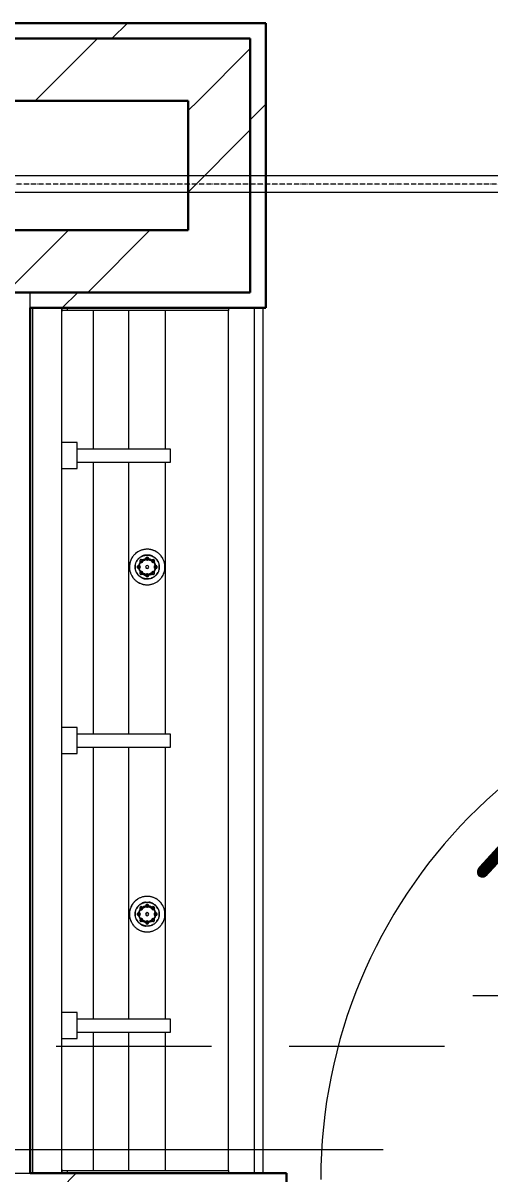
# Model space of a CAD drawing. Header units: millimetres. Extents: x -88595 to 880822, y -1054509 to -148035.
# Drawn here: x 198135 to 199036, y -274298 to -272077 of the extents above; entities that cross this region are included whole.
import ezdxf

# ---------------------------------------------------------------- set-up
doc = ezdxf.new("R2010")
doc.units = ezdxf.units.MM
for name, pattern in [('$0$ADSK_Осевая', [14, 10, -2, 0, -2]), ('ADSK_Линия сетки', [25, 20, -2.5, 0, -2.5]), ('ADSK_Сверху', [4.5, 3, -1.5])]:
    doc.linetypes.add(name, pattern=pattern)
doc.layers.add('Двери открывание', color=7, linetype='Continuous', lineweight=9, true_color=0xc0c0c0)
for name, color, linetype, lineweight in [('Линии', 7, 'Continuous', 9), ('Марки помещений', 7, 'Continuous', 20), ('Оборудование', 7, 'Continuous', 18), ('Оси', 7, 'Continuous', 9), ('Сантехника', 7, 'Continuous', 18), ('Стены наружные', 7, 'Continuous', 18), ('Стены штриховка', 7, 'Continuous', 9), ('Трубопровод', 7, 'Continuous', 18)]:
    doc.layers.add(name, color=color, linetype=linetype, lineweight=lineweight)
doc.styles.add('GOST Common_3', font='GOST_Common.ttf', dxfattribs={"width": 0.9, "height": 2.5})

# ---------------------------------------------------------------- blocks, each defined once
blk = doc.blocks.new('1 этаж')
at = {"layer": 'Двери открывание'}
blk.add_arc((235836.7, 654005.6), 998, 91.0334, 180, dxfattribs=at)
at = {"layer": 'Линии', "linetype": 'ADSK_Сверху', "ltscale": 100}
blk.add_line((232977.7, 654262.6), (243797.7, 654262.6), dxfattribs=at)
at = {"layer": 'Оси', "linetype": 'ADSK_Линия сетки', "ltscale": 100}
blk.add_line((252460, 654062.6), (175520.4, 654062.6), dxfattribs=at)
at = {"layer": 'Сантехника'}
for p, q in [((234282.7, 654017.6), (234282.7, 655687.6)), ((234338.7, 655682.6), (234338.7, 655687.6)), ((234338.7, 655687.6), (234338.7, 655682.6)), ((234338.7, 654022.6), (234338.7, 655682.6)), ((234338.7, 655682.6), (234341.1, 655682.6)), ((234349.7, 655682.6), (234341.1, 655682.6)), ((234349.7, 655682.6), (234349.7, 655687.6)), ((234660.8, 655682.6), (234349.7, 655682.6)), ((234400.1, 655415), (234400.1, 655682.6)), ((234468.1, 655415.1), (234468.1, 655682.6)), ((234538.8, 655415.1), (234538.8, 655682.6)), ((234660.8, 655687.6), (234660.8, 655682.6)), ((234660.8, 654022.6), (234660.8, 655682.6)), ((234710.8, 654017.6), (234710.8, 655687.6)), ((234727.7, 654017.6), (234727.7, 655687.6)), ((234368.7, 655427.6), (234338.7, 655427.6)), ((234368.7, 655377.6), (234368.7, 655427.6)), ((234548.7, 655415.1), (234368.7, 655415.1)), ((234548.7, 655390.1), (234548.7, 655415.1)), ((234368.7, 655390.1), (234548.7, 655390.1)), ((234400.1, 654865), (234400.1, 655390.2)), ((234468.1, 654865.1), (234468.1, 655390.1)), ((234538.8, 654865.1), (234538.8, 655390.1)), ((234338.7, 655377.6), (234368.7, 655377.6)), ((234515, 655198.9), (234515, 655198.9)), ((234515, 655198.9), (234515, 655198.9)), ((234368.7, 654877.6), (234338.7, 654877.6)), ((234368.7, 654827.6), (234368.7, 654877.6)), ((234548.7, 654865.1), (234368.7, 654865.1)), ((234548.7, 654840.1), (234548.7, 654865.1)), ((234368.7, 654840.1), (234548.7, 654840.1)), ((234400.1, 654315), (234400.1, 654840.2)), ((234468.1, 654315.1), (234468.1, 654840.1)), ((234538.8, 654315.1), (234538.8, 654840.1)), ((234338.7, 654827.6), (234368.7, 654827.6)), ((234515, 654528.9), (234515, 654528.9)), ((234515, 654528.9), (234515, 654528.9)), ((234368.7, 654327.6), (234338.7, 654327.6)), ((234368.7, 654277.6), (234368.7, 654327.6)), ((234548.7, 654315.1), (234368.7, 654315.1)), ((234548.7, 654290.1), (234548.7, 654315.1)), ((234338.7, 654277.6), (234368.7, 654277.6)), ((234368.7, 654290.1), (234548.7, 654290.1)), ((234400.1, 654022.6), (234400.1, 654290.2)), ((234468.1, 654022.6), (234468.1, 654290.1)), ((234538.8, 654022.6), (234538.8, 654290.1)), ((234338.7, 654017.6), (234338.7, 654022.6)), ((234341.1, 654022.6), (234338.7, 654022.6)), ((234338.7, 654022.6), (234338.7, 654017.6)), ((234341.1, 654022.6), (234349.7, 654022.6)), ((234349.7, 654022.6), (234660.8, 654022.6)), ((234349.7, 654017.6), (234349.7, 654022.6)), ((234660.8, 654022.6), (234660.8, 654017.6))]:
    blk.add_line(p, q, dxfattribs=at)
at = {"layer": 'Сантехника', "flags": 128}
for points in [[(234538, 655187.6), (234538, 655189), (234537.9, 655190.3), (234537.8, 655191.7), (234537.6, 655193.1), (234537.3, 655194.4), (234537, 655195.8), (234536.7, 655197.1), (234536.3, 655198.4), (234535.8, 655199.7), (234535.3, 655201), (234534.7, 655202.2), (234534.1, 655203.4), (234533.5, 655204.6), (234532.8, 655205.8), (234532, 655207), (234531.2, 655208.1), (234530.4, 655209.2), (234529.5, 655210.2), (234528.6, 655211.2), (234527.6, 655212.2), (234526.6, 655213.1), (234525.6, 655214), (234524.5, 655214.9), (234523.4, 655215.7), (234522.2, 655216.5), (234521.1, 655217.2), (234519.9, 655217.9), (234518.7, 655218.5), (234517.4, 655219.1), (234516.1, 655219.6), (234514.9, 655220), (234513.5, 655220.5), (234512.2, 655220.8), (234510.9, 655221.1), (234509.5, 655221.4), (234508.2, 655221.6), (234506.8, 655221.8), (234505.5, 655221.9), (234504.1, 655221.9), (234502.7, 655221.9), (234501.3, 655221.8), (234500, 655221.7), (234498.6, 655221.5), (234497.3, 655221.3), (234495.9, 655221), (234494.6, 655220.7), (234493.3, 655220.3), (234492, 655219.8), (234490.7, 655219.3), (234489.4, 655218.8), (234488.2, 655218.2), (234487, 655217.6), (234485.8, 655216.9), (234484.7, 655216.1), (234483.5, 655215.3), (234482.4, 655214.5), (234481.4, 655213.6), (234480.4, 655212.7), (234479.4, 655211.8), (234478.4, 655210.8), (234477.5, 655209.7), (234476.6, 655208.7), (234475.8, 655207.6), (234475.1, 655206.4), (234474.3, 655205.3), (234473.6, 655204.1), (234473, 655202.9), (234472.4, 655201.6), (234471.9, 655200.4), (234471.4, 655199.1), (234471, 655197.8), (234470.6, 655196.5), (234470.2, 655195.1), (234470, 655193.8), (234469.8, 655192.4), (234469.6, 655191.1), (234469.5, 655189.7), (234469.4, 655188.3), (234469.4, 655187.6)], [(234480.4, 655187.6), (234480.4, 655188.5), (234480.5, 655189.5), (234480.6, 655190.4), (234480.7, 655191.3), (234480.9, 655192.2), (234481.1, 655193.1), (234481.3, 655194), (234481.6, 655194.9), (234481.9, 655195.8), (234482.3, 655196.7), (234482.6, 655197.5), (234483, 655198.4), (234483.5, 655199.2), (234484, 655200), (234484.5, 655200.8), (234485, 655201.5), (234485.6, 655202.3), (234486.2, 655203), (234486.8, 655203.7), (234487.5, 655204.3), (234488.2, 655205), (234488.9, 655205.6), (234489.6, 655206.1), (234490.3, 655206.7), (234491.1, 655207.2), (234491.9, 655207.7), (234492.7, 655208.2), (234493.6, 655208.6), (234494.4, 655209), (234495.3, 655209.3), (234496.1, 655209.6), (234497, 655209.9), (234497.9, 655210.2), (234498.8, 655210.4), (234499.8, 655210.6), (234500.7, 655210.7), (234501.6, 655210.8), (234502.5, 655210.9), (234503.5, 655210.9), (234504.4, 655210.9), (234505.3, 655210.8), (234506.3, 655210.8), (234507.2, 655210.6), (234508.1, 655210.5), (234509, 655210.3), (234509.9, 655210.1), (234510.8, 655209.8), (234511.7, 655209.5), (234512.6, 655209.2), (234513.4, 655208.8), (234514.2, 655208.4), (234515.1, 655207.9), (234515.9, 655207.5), (234516.7, 655207), (234517.4, 655206.4), (234518.2, 655205.9), (234518.9, 655205.3), (234519.6, 655204.7), (234520.2, 655204), (234520.9, 655203.3), (234521.5, 655202.6), (234522.1, 655201.9), (234522.7, 655201.2), (234523.2, 655200.4), (234523.7, 655199.6), (234524.1, 655198.8), (234524.6, 655198), (234525, 655197.1), (234525.3, 655196.3), (234525.7, 655195.4), (234526, 655194.5), (234526.2, 655193.6), (234526.4, 655192.7), (234526.6, 655191.8), (234526.8, 655190.9), (234526.9, 655190), (234527, 655189), (234527, 655188.1), (234527, 655187.6)], [(234490.5, 655206.5), (234491.3, 655207), (234492, 655207.5), (234492.9, 655207.9), (234493.7, 655208.3), (234494.5, 655208.7), (234495.4, 655209.1), (234496.2, 655209.4), (234497.1, 655209.7), (234498, 655209.9), (234498.9, 655210.1), (234499.8, 655210.3), (234500.7, 655210.4), (234501.6, 655210.5), (234502.5, 655210.6), (234503.5, 655210.6), (234504.4, 655210.6), (234505.3, 655210.6), (234506.2, 655210.5), (234507.1, 655210.4), (234508, 655210.2), (234508.9, 655210), (234509.8, 655209.8), (234510.7, 655209.6), (234511.6, 655209.3), (234512.5, 655208.9), (234513.3, 655208.6), (234514.1, 655208.2), (234514.9, 655207.7), (234515.7, 655207.3), (234516.5, 655206.8), (234517.3, 655206.2), (234518, 655205.7), (234518.7, 655205.1), (234519.4, 655204.5), (234520.1, 655203.8), (234520.7, 655203.2), (234521.3, 655202.5), (234521.9, 655201.8), (234522.4, 655201), (234523, 655200.3), (234523.5, 655199.5), (234523.9, 655198.7)], [(234500.2, 655210.6), (234499.3, 655210.5), (234498.4, 655210.3), (234497.5, 655210.1), (234496.6, 655209.8), (234495.7, 655209.5), (234494.9, 655209.2), (234494, 655208.8), (234493.2, 655208.4)], [(234514.7, 655208.2), (234513.9, 655208.6), (234513, 655209), (234512.2, 655209.3), (234511.3, 655209.6), (234510.4, 655209.9), (234509.5, 655210.2), (234508.6, 655210.4), (234507.7, 655210.6), (234506.8, 655210.7)], [(234469.4, 655187.6), (234469.4, 655186.2), (234469.5, 655184.9), (234469.7, 655183.5), (234469.8, 655182.1), (234470.1, 655180.8), (234470.4, 655179.5), (234470.7, 655178.1), (234471.2, 655176.8), (234471.6, 655175.5), (234472.1, 655174.2), (234472.7, 655173), (234473.3, 655171.8), (234473.9, 655170.6), (234474.7, 655169.4), (234475.4, 655168.2), (234476.2, 655167.1), (234477, 655166), (234477.9, 655165), (234478.8, 655164), (234479.8, 655163), (234480.8, 655162.1), (234481.9, 655161.2), (234482.9, 655160.3), (234484, 655159.5), (234485.2, 655158.7), (234486.3, 655158), (234487.5, 655157.4), (234488.8, 655156.7), (234490, 655156.2), (234491.3, 655155.6), (234492.6, 655155.2), (234493.9, 655154.7), (234495.2, 655154.4), (234496.5, 655154.1), (234497.9, 655153.8), (234499.2, 655153.6), (234500.6, 655153.4), (234502, 655153.3), (234503.3, 655153.3), (234504.7, 655153.3), (234506.1, 655153.4), (234507.4, 655153.5), (234508.8, 655153.7), (234510.2, 655153.9), (234511.5, 655154.2), (234512.8, 655154.5), (234514.1, 655154.9), (234515.4, 655155.4), (234516.7, 655155.9), (234518, 655156.4), (234519.2, 655157), (234520.4, 655157.7), (234521.6, 655158.3), (234522.8, 655159.1), (234523.9, 655159.9), (234525, 655160.7), (234526, 655161.6), (234527.1, 655162.5), (234528.1, 655163.4), (234529, 655164.4), (234529.9, 655165.5), (234530.8, 655166.5), (234531.6, 655167.6), (234532.4, 655168.8), (234533.1, 655169.9), (234533.8, 655171.1), (234534.4, 655172.3), (234535, 655173.6), (234535.5, 655174.8), (234536, 655176.1), (234536.5, 655177.4), (234536.8, 655178.7), (234537.2, 655180.1), (234537.4, 655181.4), (234537.7, 655182.8), (234537.8, 655184.1), (234537.9, 655185.5), (234538, 655186.9), (234538, 655187.6)], [(234480.8, 655191.8), (234480.6, 655190.9), (234480.5, 655190), (234480.5, 655189), (234480.4, 655188.1), (234480.4, 655187.6)], [(234480.4, 655187.6), (234480.4, 655186.7), (234480.5, 655185.7), (234480.6, 655184.8), (234480.7, 655183.9)], [(234527, 655187.6), (234527, 655186.7), (234526.9, 655185.7), (234526.8, 655184.8), (234526.7, 655183.9), (234526.5, 655183), (234526.3, 655182.1), (234526.1, 655181.2), (234525.8, 655180.3), (234525.5, 655179.4), (234525.2, 655178.5), (234524.8, 655177.7), (234524.4, 655176.8), (234523.9, 655176), (234523.5, 655175.2), (234522.9, 655174.4), (234522.4, 655173.7), (234521.8, 655173), (234521.2, 655172.2), (234520.6, 655171.6), (234519.9, 655170.9), (234519.3, 655170.3), (234518.6, 655169.6), (234517.8, 655169.1), (234517.1, 655168.5), (234516.3, 655168), (234515.5, 655167.5), (234514.7, 655167.1), (234513.9, 655166.6), (234513, 655166.2), (234512.2, 655165.9), (234511.3, 655165.6), (234510.4, 655165.3), (234509.5, 655165), (234508.6, 655164.8), (234507.7, 655164.6), (234506.8, 655164.5), (234505.8, 655164.4), (234504.9, 655164.3), (234504, 655164.3), (234503, 655164.3), (234502.1, 655164.4), (234501.2, 655164.4), (234500.2, 655164.6), (234499.3, 655164.7), (234498.4, 655164.9), (234497.5, 655165.1), (234496.6, 655165.4), (234495.7, 655165.7), (234494.9, 655166), (234494, 655166.4), (234493.2, 655166.8), (234492.4, 655167.3), (234491.5, 655167.7), (234490.8, 655168.2), (234490, 655168.8), (234489.3, 655169.3), (234488.5, 655169.9), (234487.8, 655170.5), (234487.2, 655171.2), (234486.5, 655171.9), (234485.9, 655172.6), (234485.3, 655173.3), (234484.8, 655174), (234484.2, 655174.8), (234483.7, 655175.6), (234483.3, 655176.4), (234482.8, 655177.2), (234482.5, 655178.1), (234482.1, 655178.9), (234481.8, 655179.8), (234481.5, 655180.7), (234481.2, 655181.6), (234481, 655182.5), (234480.8, 655183.4), (234480.6, 655184.3), (234480.5, 655185.2), (234480.5, 655186.2), (234480.4, 655187.1), (234480.4, 655187.6)], [(234480.7, 655187.6), (234480.7, 655188.5), (234480.7, 655189.4), (234480.8, 655190.4), (234481, 655191.3), (234481.1, 655192.2), (234481.3, 655193.1)], [(234481.2, 655182.5), (234481.1, 655183.4), (234480.9, 655184.4), (234480.8, 655185.3), (234480.7, 655186.2), (234480.7, 655187.1), (234480.7, 655187.6)], [(234483.3, 655198.2), (234483.7, 655199.1), (234484.2, 655199.8), (234484.7, 655200.6), (234485.2, 655201.4), (234485.8, 655202.1), (234486.4, 655202.8), (234487, 655203.5), (234487.7, 655204.1), (234488.3, 655204.8), (234489, 655205.4), (234489.8, 655205.9)], [(234487.2, 655204), (234486.5, 655203.3), (234485.9, 655202.6), (234485.3, 655201.9), (234484.8, 655201.2), (234484.2, 655200.4), (234483.7, 655199.6), (234483.3, 655198.8)], [(234487.5, 655187.6), (234487.5, 655188.3), (234487.6, 655188.9), (234487.6, 655189.5), (234487.7, 655190.2), (234487.8, 655190.8), (234488, 655191.5), (234488.1, 655192.1), (234488.3, 655192.7), (234488.5, 655193.3), (234488.8, 655193.9), (234489.1, 655194.5), (234489.3, 655195.1), (234489.7, 655195.7), (234490, 655196.2), (234490.3, 655196.8), (234490.7, 655197.3), (234491.1, 655197.8), (234491.5, 655198.3), (234492, 655198.8), (234492.4, 655199.2), (234492.9, 655199.7), (234493.4, 655200.1), (234493.9, 655200.5), (234494.4, 655200.9), (234495, 655201.2)], [(234494.7, 655174.1), (234494.2, 655174.5), (234493.7, 655174.9), (234493.2, 655175.3), (234492.7, 655175.7), (234492.2, 655176.2), (234491.8, 655176.7), (234491.3, 655177.1), (234490.9, 655177.7), (234490.5, 655178.2), (234490.2, 655178.7), (234489.8, 655179.3), (234489.5, 655179.8), (234489.2, 655180.4), (234488.9, 655181), (234488.7, 655181.6), (234488.4, 655182.2), (234488.2, 655182.8), (234488.1, 655183.4), (234487.9, 655184), (234487.8, 655184.7), (234487.7, 655185.3), (234487.6, 655186), (234487.5, 655186.6), (234487.5, 655187.3), (234487.5, 655187.6)], [(234500.3, 655203.4), (234501, 655203.6), (234501.6, 655203.7), (234502.2, 655203.7), (234502.9, 655203.8), (234503.5, 655203.8), (234504.2, 655203.8), (234504.8, 655203.8), (234505.5, 655203.7), (234506.1, 655203.6), (234506.8, 655203.5)], [(234519.9, 655187.6), (234519.9, 655187), (234519.9, 655186.3), (234519.8, 655185.7), (234519.7, 655185), (234519.6, 655184.4), (234519.4, 655183.8), (234519.3, 655183.1), (234519.1, 655182.5), (234518.9, 655181.9), (234518.6, 655181.3), (234518.4, 655180.7), (234518.1, 655180.1), (234517.8, 655179.6), (234517.4, 655179), (234517.1, 655178.5), (234516.7, 655177.9), (234516.3, 655177.4), (234515.9, 655176.9), (234515.5, 655176.4), (234515, 655176), (234514.5, 655175.5), (234514, 655175.1), (234513.5, 655174.7), (234513, 655174.3), (234512.5, 655174)], [(234512.7, 655201.1), (234513.2, 655200.7), (234513.8, 655200.3), (234514.3, 655199.9), (234514.7, 655199.5), (234515.2, 655199), (234515.7, 655198.5), (234516.1, 655198.1), (234516.5, 655197.6), (234516.9, 655197), (234517.2, 655196.5), (234517.6, 655196), (234517.9, 655195.4), (234518.2, 655194.8), (234518.5, 655194.2), (234518.7, 655193.6), (234519, 655193), (234519.2, 655192.4), (234519.4, 655191.8), (234519.5, 655191.2), (234519.6, 655190.5), (234519.7, 655189.9), (234519.8, 655189.2), (234519.9, 655188.6), (234519.9, 655188), (234519.9, 655187.6)], [(234523.9, 655199.2), (234523.5, 655200), (234522.9, 655200.8), (234522.4, 655201.5), (234521.8, 655202.3), (234521.2, 655203), (234520.6, 655203.7), (234519.9, 655204.3)], [(234526.7, 655187.6), (234526.7, 655186.7), (234526.7, 655185.8), (234526.6, 655184.8), (234526.5, 655183.9), (234526.3, 655183), (234526.1, 655182.1)], [(234526.2, 655192.7), (234526.4, 655191.8), (234526.5, 655190.9), (234526.6, 655189.9), (234526.7, 655189), (234526.7, 655188.1), (234526.7, 655187.6)], [(234527, 655187.6), (234527, 655188.5), (234526.9, 655189.5), (234526.8, 655190.4), (234526.7, 655191.3)], [(234526.7, 655184.1), (234526.8, 655184.3), (234526.9, 655185.2), (234527, 655186.2), (234527, 655187.1), (234527, 655187.6)], [(234507.6, 655164.9), (234506.7, 655164.8), (234505.8, 655164.7), (234504.9, 655164.6), (234504, 655164.6), (234503, 655164.6), (234502.1, 655164.6), (234501.2, 655164.7), (234500.3, 655164.8), (234499.4, 655165), (234498.5, 655165.2), (234497.6, 655165.4), (234496.7, 655165.7), (234495.8, 655166), (234495, 655166.3), (234494.1, 655166.7), (234493.3, 655167.1), (234492.5, 655167.5), (234491.7, 655168), (234490.9, 655168.5), (234490.2, 655169), (234489.4, 655169.5), (234488.7, 655170.1), (234488, 655170.7), (234487.4, 655171.4), (234486.7, 655172), (234486.1, 655172.7), (234485.5, 655173.5), (234485, 655174.2), (234484.5, 655174.9), (234484, 655175.7), (234483.5, 655176.5)], [(234483.5, 655176), (234484, 655175.2), (234484.5, 655174.4), (234485, 655173.7), (234485.6, 655173), (234486.2, 655172.2), (234486.8, 655171.6), (234487.5, 655170.9)], [(234492.7, 655167.1), (234493.6, 655166.6), (234494.4, 655166.2), (234495.3, 655165.9), (234496.1, 655165.6), (234497, 655165.3), (234497.9, 655165), (234498.8, 655164.8), (234499.8, 655164.6), (234500.7, 655164.5)], [(234507.1, 655171.8), (234506.5, 655171.6), (234505.8, 655171.5), (234505.2, 655171.5), (234504.5, 655171.4), (234503.9, 655171.4), (234503.2, 655171.4), (234502.6, 655171.4), (234501.9, 655171.5), (234501.3, 655171.6), (234500.7, 655171.7)], [(234516.9, 655168.7), (234516.2, 655168.2), (234515.4, 655167.7), (234514.6, 655167.3), (234513.7, 655166.9), (234512.9, 655166.5), (234512.1, 655166.1), (234511.2, 655165.8)], [(234511.7, 655165.7), (234512.6, 655166), (234513.4, 655166.4), (234514.2, 655166.8)], [(234524.1, 655177), (234523.7, 655176.2), (234523.2, 655175.4), (234522.7, 655174.6), (234522.2, 655173.8), (234521.6, 655173.1), (234521, 655172.4), (234520.4, 655171.7), (234519.8, 655171.1), (234519.1, 655170.4), (234518.4, 655169.8), (234517.7, 655169.3)], [(234520.2, 655171.2), (234520.9, 655171.9), (234521.5, 655172.6), (234522.1, 655173.3), (234522.7, 655174), (234523.2, 655174.8), (234523.7, 655175.6), (234524.1, 655176.4)], [(234538, 654517.6), (234538, 654519), (234537.9, 654520.3), (234537.8, 654521.7), (234537.6, 654523.1), (234537.3, 654524.4), (234537, 654525.8), (234536.7, 654527.1), (234536.3, 654528.4), (234535.8, 654529.7), (234535.3, 654531), (234534.7, 654532.2), (234534.1, 654533.4), (234533.5, 654534.6), (234532.8, 654535.8), (234532, 654537), (234531.2, 654538.1), (234530.4, 654539.2), (234529.5, 654540.2), (234528.6, 654541.2), (234527.6, 654542.2), (234526.6, 654543.1), (234525.6, 654544), (234524.5, 654544.9), (234523.4, 654545.7), (234522.2, 654546.5), (234521.1, 654547.2), (234519.9, 654547.9), (234518.7, 654548.5), (234517.4, 654549.1), (234516.1, 654549.6), (234514.9, 654550), (234513.5, 654550.5), (234512.2, 654550.8), (234510.9, 654551.1), (234509.5, 654551.4), (234508.2, 654551.6), (234506.8, 654551.8), (234505.5, 654551.9), (234504.1, 654551.9), (234502.7, 654551.9), (234501.3, 654551.8), (234500, 654551.7), (234498.6, 654551.5), (234497.3, 654551.3), (234495.9, 654551), (234494.6, 654550.7), (234493.3, 654550.3), (234492, 654549.8), (234490.7, 654549.3), (234489.4, 654548.8), (234488.2, 654548.2), (234487, 654547.6), (234485.8, 654546.9), (234484.7, 654546.1), (234483.5, 654545.3), (234482.4, 654544.5), (234481.4, 654543.6), (234480.4, 654542.7), (234479.4, 654541.8), (234478.4, 654540.8), (234477.5, 654539.7), (234476.6, 654538.7), (234475.8, 654537.6), (234475.1, 654536.4), (234474.3, 654535.3), (234473.6, 654534.1), (234473, 654532.9), (234472.4, 654531.6), (234471.9, 654530.4), (234471.4, 654529.1), (234471, 654527.8), (234470.6, 654526.5), (234470.2, 654525.1), (234470, 654523.8), (234469.8, 654522.4), (234469.6, 654521.1), (234469.5, 654519.7), (234469.4, 654518.3), (234469.4, 654517.6)], [(234480.4, 654517.6), (234480.4, 654518.5), (234480.5, 654519.5), (234480.6, 654520.4), (234480.7, 654521.3), (234480.9, 654522.2), (234481.1, 654523.1), (234481.3, 654524), (234481.6, 654524.9), (234481.9, 654525.8), (234482.3, 654526.7), (234482.6, 654527.5), (234483, 654528.4), (234483.5, 654529.2), (234484, 654530), (234484.5, 654530.8), (234485, 654531.5), (234485.6, 654532.3), (234486.2, 654533), (234486.8, 654533.7), (234487.5, 654534.3), (234488.2, 654535), (234488.9, 654535.6), (234489.6, 654536.1), (234490.3, 654536.7), (234491.1, 654537.2), (234491.9, 654537.7), (234492.7, 654538.2), (234493.6, 654538.6), (234494.4, 654539), (234495.3, 654539.3), (234496.1, 654539.6), (234497, 654539.9), (234497.9, 654540.2), (234498.8, 654540.4), (234499.8, 654540.6), (234500.7, 654540.7), (234501.6, 654540.8), (234502.5, 654540.9), (234503.5, 654540.9), (234504.4, 654540.9), (234505.3, 654540.8), (234506.3, 654540.8), (234507.2, 654540.6), (234508.1, 654540.5), (234509, 654540.3), (234509.9, 654540.1), (234510.8, 654539.8), (234511.7, 654539.5), (234512.6, 654539.2), (234513.4, 654538.8), (234514.2, 654538.4), (234515.1, 654537.9), (234515.9, 654537.5), (234516.7, 654537), (234517.4, 654536.4), (234518.2, 654535.9), (234518.9, 654535.3), (234519.6, 654534.7), (234520.2, 654534), (234520.9, 654533.3), (234521.5, 654532.6), (234522.1, 654531.9), (234522.7, 654531.2), (234523.2, 654530.4), (234523.7, 654529.6), (234524.1, 654528.8), (234524.6, 654528), (234525, 654527.1), (234525.3, 654526.3), (234525.7, 654525.4), (234526, 654524.5), (234526.2, 654523.6), (234526.4, 654522.7), (234526.6, 654521.8), (234526.8, 654520.9), (234526.9, 654520), (234527, 654519), (234527, 654518.1), (234527, 654517.6)], [(234480.8, 654521.8), (234480.6, 654520.9), (234480.5, 654520), (234480.5, 654519), (234480.4, 654518.1), (234480.4, 654517.6)], [(234480.7, 654517.6), (234480.7, 654518.5), (234480.7, 654519.4), (234480.8, 654520.4), (234481, 654521.3), (234481.1, 654522.2), (234481.3, 654523.1)], [(234483.3, 654528.2), (234483.7, 654529.1), (234484.2, 654529.8), (234484.7, 654530.6), (234485.2, 654531.4), (234485.8, 654532.1), (234486.4, 654532.8), (234487, 654533.5), (234487.7, 654534.1), (234488.3, 654534.8), (234489, 654535.4), (234489.8, 654535.9)], [(234487.2, 654534), (234486.5, 654533.3), (234485.9, 654532.6), (234485.3, 654531.9), (234484.8, 654531.2), (234484.2, 654530.4), (234483.7, 654529.6), (234483.3, 654528.8)], [(234487.5, 654517.6), (234487.5, 654518.3), (234487.6, 654518.9), (234487.6, 654519.5), (234487.7, 654520.2), (234487.8, 654520.8), (234488, 654521.5), (234488.1, 654522.1), (234488.3, 654522.7), (234488.5, 654523.3), (234488.8, 654523.9), (234489.1, 654524.5), (234489.3, 654525.1), (234489.7, 654525.7), (234490, 654526.2), (234490.3, 654526.8), (234490.7, 654527.3), (234491.1, 654527.8), (234491.5, 654528.3), (234492, 654528.8), (234492.4, 654529.2), (234492.9, 654529.7), (234493.4, 654530.1), (234493.9, 654530.5), (234494.4, 654530.9), (234495, 654531.2)], [(234490.5, 654536.5), (234491.3, 654537), (234492, 654537.5), (234492.9, 654537.9), (234493.7, 654538.3), (234494.5, 654538.7), (234495.4, 654539.1), (234496.2, 654539.4), (234497.1, 654539.7), (234498, 654539.9), (234498.9, 654540.1), (234499.8, 654540.3), (234500.7, 654540.4), (234501.6, 654540.5), (234502.5, 654540.6), (234503.5, 654540.6), (234504.4, 654540.6), (234505.3, 654540.6), (234506.2, 654540.5), (234507.1, 654540.4), (234508, 654540.2), (234508.9, 654540), (234509.8, 654539.8), (234510.7, 654539.6), (234511.6, 654539.3), (234512.5, 654538.9), (234513.3, 654538.6), (234514.1, 654538.2), (234514.9, 654537.7), (234515.7, 654537.3), (234516.5, 654536.8), (234517.3, 654536.2), (234518, 654535.7), (234518.7, 654535.1), (234519.4, 654534.5), (234520.1, 654533.8), (234520.7, 654533.2), (234521.3, 654532.5), (234521.9, 654531.8), (234522.4, 654531), (234523, 654530.3), (234523.5, 654529.5), (234523.9, 654528.7)], [(234500.2, 654540.6), (234499.3, 654540.5), (234498.4, 654540.3), (234497.5, 654540.1), (234496.6, 654539.8), (234495.7, 654539.5), (234494.9, 654539.2), (234494, 654538.8), (234493.2, 654538.4)], [(234500.3, 654533.4), (234501, 654533.6), (234501.6, 654533.7), (234502.2, 654533.7), (234502.9, 654533.8), (234503.5, 654533.8), (234504.2, 654533.8), (234504.8, 654533.8), (234505.5, 654533.7), (234506.1, 654533.6), (234506.8, 654533.5)], [(234514.7, 654538.2), (234513.9, 654538.6), (234513, 654539), (234512.2, 654539.3), (234511.3, 654539.6), (234510.4, 654539.9), (234509.5, 654540.2), (234508.6, 654540.4), (234507.7, 654540.6), (234506.8, 654540.7)], [(234512.7, 654531.1), (234513.2, 654530.7), (234513.8, 654530.3), (234514.3, 654529.9), (234514.7, 654529.5), (234515.2, 654529), (234515.7, 654528.5), (234516.1, 654528.1), (234516.5, 654527.6), (234516.9, 654527), (234517.2, 654526.5), (234517.6, 654526), (234517.9, 654525.4), (234518.2, 654524.8), (234518.5, 654524.2), (234518.7, 654523.6), (234519, 654523), (234519.2, 654522.4), (234519.4, 654521.8), (234519.5, 654521.2), (234519.6, 654520.5), (234519.7, 654519.9), (234519.8, 654519.2), (234519.9, 654518.6), (234519.9, 654518), (234519.9, 654517.6)], [(234523.9, 654529.2), (234523.5, 654530), (234522.9, 654530.8), (234522.4, 654531.5), (234521.8, 654532.3), (234521.2, 654533), (234520.6, 654533.7), (234519.9, 654534.3)], [(234526.2, 654522.7), (234526.4, 654521.8), (234526.5, 654520.9), (234526.6, 654519.9), (234526.7, 654519), (234526.7, 654518.1), (234526.7, 654517.6)], [(234527, 654517.6), (234527, 654518.5), (234526.9, 654519.5), (234526.8, 654520.4), (234526.7, 654521.3)], [(234469.4, 654517.6), (234469.4, 654516.2), (234469.5, 654514.9), (234469.7, 654513.5), (234469.8, 654512.1), (234470.1, 654510.8), (234470.4, 654509.5), (234470.7, 654508.1), (234471.2, 654506.8), (234471.6, 654505.5), (234472.1, 654504.2), (234472.7, 654503), (234473.3, 654501.8), (234473.9, 654500.6), (234474.7, 654499.4), (234475.4, 654498.2), (234476.2, 654497.1), (234477, 654496), (234477.9, 654495), (234478.8, 654494), (234479.8, 654493), (234480.8, 654492.1), (234481.9, 654491.2), (234482.9, 654490.3), (234484, 654489.5), (234485.2, 654488.7), (234486.3, 654488), (234487.5, 654487.4), (234488.8, 654486.7), (234490, 654486.2), (234491.3, 654485.6), (234492.6, 654485.2), (234493.9, 654484.7), (234495.2, 654484.4), (234496.5, 654484.1), (234497.9, 654483.8), (234499.2, 654483.6), (234500.6, 654483.4), (234502, 654483.3), (234503.3, 654483.3), (234504.7, 654483.3), (234506.1, 654483.4), (234507.4, 654483.5), (234508.8, 654483.7), (234510.2, 654483.9), (234511.5, 654484.2), (234512.8, 654484.5), (234514.1, 654484.9), (234515.4, 654485.4), (234516.7, 654485.9), (234518, 654486.4), (234519.2, 654487), (234520.4, 654487.7), (234521.6, 654488.3), (234522.8, 654489.1), (234523.9, 654489.9), (234525, 654490.7), (234526, 654491.6), (234527.1, 654492.5), (234528.1, 654493.4), (234529, 654494.4), (234529.9, 654495.5), (234530.8, 654496.5), (234531.6, 654497.6), (234532.4, 654498.8), (234533.1, 654499.9), (234533.8, 654501.1), (234534.4, 654502.3), (234535, 654503.6), (234535.5, 654504.8), (234536, 654506.1), (234536.5, 654507.4), (234536.8, 654508.7), (234537.2, 654510.1), (234537.4, 654511.4), (234537.7, 654512.8), (234537.8, 654514.1), (234537.9, 654515.5), (234538, 654516.9), (234538, 654517.6)], [(234480.4, 654517.6), (234480.4, 654516.7), (234480.5, 654515.7), (234480.6, 654514.8), (234480.7, 654513.9)], [(234527, 654517.6), (234527, 654516.7), (234526.9, 654515.7), (234526.8, 654514.8), (234526.7, 654513.9), (234526.5, 654513), (234526.3, 654512.1), (234526.1, 654511.2), (234525.8, 654510.3), (234525.5, 654509.4), (234525.2, 654508.5), (234524.8, 654507.7), (234524.4, 654506.8), (234523.9, 654506), (234523.5, 654505.2), (234522.9, 654504.4), (234522.4, 654503.7), (234521.8, 654503), (234521.2, 654502.2), (234520.6, 654501.6), (234519.9, 654500.9), (234519.3, 654500.3), (234518.6, 654499.6), (234517.8, 654499.1), (234517.1, 654498.5), (234516.3, 654498), (234515.5, 654497.5), (234514.7, 654497.1), (234513.9, 654496.6), (234513, 654496.2), (234512.2, 654495.9), (234511.3, 654495.6), (234510.4, 654495.3), (234509.5, 654495), (234508.6, 654494.8), (234507.7, 654494.6), (234506.8, 654494.5), (234505.8, 654494.4), (234504.9, 654494.3), (234504, 654494.3), (234503, 654494.3), (234502.1, 654494.4), (234501.2, 654494.4), (234500.2, 654494.6), (234499.3, 654494.7), (234498.4, 654494.9), (234497.5, 654495.1), (234496.6, 654495.4), (234495.7, 654495.7), (234494.9, 654496), (234494, 654496.4), (234493.2, 654496.8), (234492.4, 654497.3), (234491.5, 654497.7), (234490.8, 654498.2), (234490, 654498.8), (234489.3, 654499.3), (234488.5, 654499.9), (234487.8, 654500.5), (234487.2, 654501.2), (234486.5, 654501.9), (234485.9, 654502.6), (234485.3, 654503.3), (234484.8, 654504), (234484.2, 654504.8), (234483.7, 654505.6), (234483.3, 654506.4), (234482.8, 654507.2), (234482.5, 654508.1), (234482.1, 654508.9), (234481.8, 654509.8), (234481.5, 654510.7), (234481.2, 654511.6), (234481, 654512.5), (234480.8, 654513.4), (234480.6, 654514.3), (234480.5, 654515.2), (234480.5, 654516.2), (234480.4, 654517.1), (234480.4, 654517.6)], [(234481.2, 654512.5), (234481.1, 654513.4), (234480.9, 654514.4), (234480.8, 654515.3), (234480.7, 654516.2), (234480.7, 654517.1), (234480.7, 654517.6)], [(234507.6, 654494.9), (234506.7, 654494.8), (234505.8, 654494.7), (234504.9, 654494.6), (234504, 654494.6), (234503, 654494.6), (234502.1, 654494.6), (234501.2, 654494.7), (234500.3, 654494.8), (234499.4, 654495), (234498.5, 654495.2), (234497.6, 654495.4), (234496.7, 654495.7), (234495.8, 654496), (234495, 654496.3), (234494.1, 654496.7), (234493.3, 654497.1), (234492.5, 654497.5), (234491.7, 654498), (234490.9, 654498.5), (234490.2, 654499), (234489.4, 654499.5), (234488.7, 654500.1), (234488, 654500.7), (234487.4, 654501.4), (234486.7, 654502), (234486.1, 654502.7), (234485.5, 654503.5), (234485, 654504.2), (234484.5, 654504.9), (234484, 654505.7), (234483.5, 654506.5)], [(234483.5, 654506), (234484, 654505.2), (234484.5, 654504.4), (234485, 654503.7), (234485.6, 654503), (234486.2, 654502.2), (234486.8, 654501.6), (234487.5, 654500.9)], [(234494.7, 654504.1), (234494.2, 654504.5), (234493.7, 654504.9), (234493.2, 654505.3), (234492.7, 654505.7), (234492.2, 654506.2), (234491.8, 654506.7), (234491.3, 654507.1), (234490.9, 654507.7), (234490.5, 654508.2), (234490.2, 654508.7), (234489.8, 654509.3), (234489.5, 654509.8), (234489.2, 654510.4), (234488.9, 654511), (234488.7, 654511.6), (234488.4, 654512.2), (234488.2, 654512.8), (234488.1, 654513.4), (234487.9, 654514), (234487.8, 654514.7), (234487.7, 654515.3), (234487.6, 654516), (234487.5, 654516.6), (234487.5, 654517.3), (234487.5, 654517.6)], [(234507.1, 654501.8), (234506.5, 654501.6), (234505.8, 654501.5), (234505.2, 654501.5), (234504.5, 654501.4), (234503.9, 654501.4), (234503.2, 654501.4), (234502.6, 654501.4), (234501.9, 654501.5), (234501.3, 654501.6), (234500.7, 654501.7)], [(234516.9, 654498.7), (234516.2, 654498.2), (234515.4, 654497.7), (234514.6, 654497.3), (234513.7, 654496.9), (234512.9, 654496.5), (234512.1, 654496.1), (234511.2, 654495.8)], [(234519.9, 654517.6), (234519.9, 654517), (234519.9, 654516.3), (234519.8, 654515.7), (234519.7, 654515), (234519.6, 654514.4), (234519.4, 654513.8), (234519.3, 654513.1), (234519.1, 654512.5), (234518.9, 654511.9), (234518.6, 654511.3), (234518.4, 654510.7), (234518.1, 654510.1), (234517.8, 654509.6), (234517.4, 654509), (234517.1, 654508.5), (234516.7, 654507.9), (234516.3, 654507.4), (234515.9, 654506.9), (234515.5, 654506.4), (234515, 654506), (234514.5, 654505.5), (234514, 654505.1), (234513.5, 654504.7), (234513, 654504.3), (234512.5, 654504)], [(234524.1, 654507), (234523.7, 654506.2), (234523.2, 654505.4), (234522.7, 654504.6), (234522.2, 654503.8), (234521.6, 654503.1), (234521, 654502.4), (234520.4, 654501.7), (234519.8, 654501.1), (234519.1, 654500.4), (234518.4, 654499.8), (234517.7, 654499.3)], [(234520.2, 654501.2), (234520.9, 654501.9), (234521.5, 654502.6), (234522.1, 654503.3), (234522.7, 654504), (234523.2, 654504.8), (234523.7, 654505.6), (234524.1, 654506.4)], [(234526.7, 654517.6), (234526.7, 654516.7), (234526.7, 654515.8), (234526.6, 654514.8), (234526.5, 654513.9), (234526.3, 654513), (234526.1, 654512.1)], [(234526.6, 654513.4), (234526.8, 654514.3), (234526.9, 654515.2), (234527, 654516.2), (234527, 654517.1), (234527, 654517.6)], [(234492.7, 654497.1), (234493.6, 654496.6), (234494.4, 654496.2), (234495.3, 654495.9), (234496.1, 654495.6), (234497, 654495.3), (234497.9, 654495), (234498.8, 654494.8), (234499.8, 654494.6), (234500.7, 654494.5)], [(234511.7, 654495.7), (234512.6, 654496), (234513.4, 654496.4), (234514.2, 654496.8)]]:
    blk.add_lwpolyline(points, dxfattribs=at)
at = {"layer": 'Сантехника'}
for centre, radius, start, end in [((234503.7, 655187.6), 34.3, 133.5244, 136.5478), ((234503.7, 655187.6), 34.3, 112.2071, 130.7179), ((234503.7, 655187.6), 34.3, 81.2405, 94.5295), ((234503.7, 655187.6), 34.3, 75.5624, 79.0767), ((234503.7, 655187.6), 34.3, 56.5875, 72.8932), ((234503.7, 655187.6), 34.3, 170.2639, 180), ((234503.7, 655187.6), 34.3, 180, 184.4583), ((234503.7, 655187.6), 34.3, 164.3157, 167.198), ((234503.7, 655187.6), 34.3, 145.0376, 161.2102), ((234503.7, 655187.6), 23, 144, 154.1058), ((234487.5, 655187.6), 3, 90, 180), ((234487.5, 655187.6), 3, 150, 180), ((234487.5, 655187.6), 3, 180, 210), ((234487.5, 655187.6), 3, 180, 270), ((234487.5, 655187.6), 3, 90, 105), ((234503.7, 655187.6), 16.2, 158.4339, 180), ((234487.5, 655187.6), 3, 30, 90), ((234487.5, 655187.6), 3, 0, 90), ((234487.5, 655187.6), 3, 270, 0), ((234503.7, 655187.6), 15.9, 0, 180), ((234503.7, 655187.6), 15.9, 180, 315), ((234503.7, 655187.6), 16.2, 135, 155.2568), ((234492.3, 655199.1), 3, 45, 225), ((234492.3, 655199.1), 3, 135, 195), ((234503.7, 655187.6), 18.1, 136.4294, 141.4432), ((234503.7, 655187.6), 14.1, 173.2684, 180), ((234503.7, 655187.6), 14.1, 181.2497, 186.7316), ((234492.3, 655199.1), 3, 210, 225), ((234492.3, 655199.1), 3, 225, 45), ((234492.3, 655199.1), 3, 225, 285), ((234492.3, 655199.1), 3, 90, 120), ((234503.7, 655187.6), 16.2, 110.5449, 133.5073), ((234503.7, 655187.6), 14.1, 136.2949, 141.7649), ((234503.7, 655187.6), 14.1, 127.2178, 138.2234), ((234503.7, 655187.6), 14.1, 125.0449, 135), ((234503.7, 655187.6), 13.9, 45, 135), ((234503.7, 655187.6), 13.9, 45, 135), ((234492.3, 655199.1), 3, 330, 45), ((234503.7, 655187.6), 14.1, 113.7949, 123.75), ((234503.7, 655187.6), 14.1, 102.5449, 112.5), ((234503.7, 655187.6), 16.2, 39.3943, 101.028), ((234503.7, 655203.8), 3, 0, 180), ((234503.7, 655203.8), 3, 0, 180), ((234503.7, 655203.8), 3, 180, 0), ((234503.7, 655203.8), 3, 184.0331, 255), ((234503.7, 655187.6), 3, 0, 180), ((234503.7, 655187.6), 3, 180, 0), ((234503.7, 655187.6), 14.1, 91.2949, 101.25), ((234503.7, 655187.6), 14.1, 84.6458, 100.001), ((234503.7, 655187.6), 18.1, 83.5568, 96.4432), ((234503.7, 655187.6), 16, 89.8454, 90.1546), ((234503.7, 655187.6), 16, 89.8454, 90.1546), ((234503.7, 655187.6), 14.1, 80.0449, 90), ((234503.7, 655203.8), 3, 285, 355.9669), ((234503.7, 655187.6), 14.1, 68.7949, 78.75), ((234503.7, 655187.6), 14.1, 57.5449, 67.5), ((234503.7, 655187.6), 14.1, 46.2949, 56.25), ((234503.7, 655187.6), 14.1, 42.2028, 55.2148), ((234515.2, 655199.1), 3, 135, 210), ((234515.2, 655199.1), 3, 135, 315), ((234515.2, 655199.1), 3, 315, 135), ((234503.7, 655187.6), 14.1, 38.2351, 45), ((234515.2, 655199.1), 3, 255, 315), ((234503.7, 655187.6), 15.9, 315.5893, 0), ((234515.2, 655199.1), 3, 60, 90), ((234519.9, 655187.6), 3, 90, 180), ((234519.9, 655187.6), 3, 180, 270), ((234515.2, 655199.1), 3, 345, 45), ((234515.2, 655199.1), 3, 315, 330), ((234519.9, 655187.6), 3, 90, 150), ((234503.7, 655187.6), 14.1, 1.2497, 6.7316), ((234503.7, 655187.6), 14.1, 353.2684, 0), ((234503.7, 655187.6), 16.2, 338.4339, 0), ((234519.9, 655187.6), 3, 75, 90), ((234519.9, 655187.6), 3, 0, 90), ((234519.9, 655187.6), 3, 270, 0), ((234503.7, 655187.6), 23, 25.3123, 36), ((234519.9, 655187.6), 3, 0, 30), ((234519.9, 655187.6), 3, 330, 0), ((234503.7, 655187.6), 34.3, 20.4173, 38.2302), ((234503.7, 655187.6), 34.3, 350.2639, 0), ((234503.7, 655187.6), 34.3, 0, 3.7558), ((234503.7, 655187.6), 34.3, 200.4173, 218.2302), ((234503.7, 655187.6), 23, 205.3123, 216), ((234487.5, 655187.6), 3, 255, 270), ((234487.5, 655187.6), 3, 270, 330), ((234492.3, 655176.1), 3, 135, 315), ((234492.3, 655176.1), 3, 165, 225), ((234492.3, 655176.1), 3, 135, 150), ((234492.3, 655176.1), 3, 75, 135), ((234492.3, 655176.1), 3, 315, 135), ((234492.3, 655176.1), 3, 240, 270), ((234503.7, 655187.6), 16.2, 219.3943, 225), ((234503.7, 655187.6), 14.1, 218.2351, 225), ((234503.7, 655187.6), 16.2, 226.4927, 281.028), ((234503.7, 655187.6), 14.1, 221.7766, 232.7822), ((234503.7, 655187.6), 13.9, 225, 315), ((234503.7, 655187.6), 13.9, 225, 270), ((234503.7, 655187.6), 14.1, 226.2949, 236.25), ((234492.3, 655176.1), 3, 315, 30), ((234503.7, 655187.6), 14.1, 237.5449, 247.5), ((234503.7, 655187.6), 14.1, 248.7949, 258.75), ((234503.7, 655171.4), 3, 0, 180), ((234503.7, 655171.4), 3, 105, 180), ((234503.7, 655171.4), 3, 180, 270), ((234503.7, 655171.4), 3, 180, 0), ((234503.7, 655187.6), 14.1, 260.0449, 270), ((234503.7, 655187.6), 14.1, 260.5238, 275.3542), ((234503.7, 655187.6), 18.1, 263.5568, 276.4432), ((234503.7, 655187.6), 16, 270, 270.3542), ((234503.7, 655187.6), 16, 270, 270.3542), ((234503.7, 655187.6), 13.9, 270.4077, 315), ((234503.7, 655171.4), 3, 271.7213, 0), ((234503.7, 655187.6), 14.1, 271.2949, 281.25), ((234503.7, 655171.4), 3, 0, 75), ((234503.7, 655187.6), 14.1, 282.5449, 292.5), ((234503.7, 655187.6), 14.1, 293.7949, 303.75), ((234503.7, 655187.6), 16.2, 290.5449, 305.8473), ((234503.7, 655187.6), 14.1, 304.7852, 317.7972), ((234503.7, 655187.6), 14.1, 305.0449, 315), ((234515.2, 655176.1), 3, 45, 225), ((234515.2, 655176.1), 3, 150, 225), ((234515.2, 655176.1), 3, 225, 45), ((234503.7, 655187.6), 14.1, 316.2949, 321.7649), ((234515.2, 655176.1), 3, 45, 105), ((234515.2, 655176.1), 3, 270, 300), ((234503.7, 655187.6), 18.1, 316.1528, 321.4432), ((234519.9, 655187.6), 3, 210, 270), ((234515.2, 655176.1), 3, 30, 45), ((234515.2, 655176.1), 3, 315, 15), ((234519.9, 655187.6), 3, 270, 285), ((234503.7, 655187.6), 23, 324, 334.1058), ((234503.7, 655187.6), 34.3, 325.0376, 341.2102), ((234503.7, 655187.6), 34.3, 344.3157, 347.198), ((234503.7, 655187.6), 34.3, 236.5875, 252.8932), ((234503.7, 655187.6), 34.3, 255.5624, 259.0767), ((234503.7, 655187.6), 34.3, 261.2405, 274.5295), ((234503.7, 655187.6), 34.3, 292.2071, 310.7179), ((234503.7, 654517.6), 34.3, 112.2071, 130.7179), ((234503.7, 654517.6), 34.3, 81.2405, 94.5295), ((234503.7, 654517.6), 34.3, 75.5624, 79.0767), ((234503.7, 654517.6), 34.3, 56.5875, 72.8932), ((234503.7, 654517.6), 34.3, 171.5518, 180), ((234503.7, 654517.6), 34.3, 164.3157, 167.198), ((234503.7, 654517.6), 34.3, 145.0376, 161.2102), ((234503.7, 654517.6), 34.3, 133.5244, 136.5478), ((234503.7, 654517.6), 23, 144, 154.1058), ((234487.5, 654517.6), 3, 90, 180), ((234487.5, 654517.6), 3, 90, 105), ((234503.7, 654517.6), 16.2, 162.5556, 180), ((234487.5, 654517.6), 3, 30, 90), ((234487.5, 654517.6), 3, 0, 90), ((234503.7, 654517.6), 15.9, 0, 180), ((234503.7, 654517.6), 16.2, 135, 155.2568), ((234492.3, 654529.1), 3, 45, 225), ((234492.3, 654529.1), 3, 135, 195), ((234503.7, 654517.6), 18.1, 136.4294, 141.4432), ((234492.3, 654529.1), 3, 210, 225), ((234492.3, 654529.1), 3, 225, 45), ((234492.3, 654529.1), 3, 225, 285), ((234492.3, 654529.1), 3, 90, 120), ((234503.7, 654517.6), 16.2, 110.5449, 133.5073), ((234503.7, 654517.6), 14.1, 136.2949, 141.7649), ((234503.7, 654517.6), 14.1, 127.2178, 138.2234), ((234503.7, 654517.6), 14.1, 125.0449, 135), ((234503.7, 654517.6), 13.9, 45, 135), ((234503.7, 654517.6), 13.9, 90, 135), ((234492.3, 654529.1), 3, 330, 45), ((234503.7, 654517.6), 14.1, 113.7949, 123.75), ((234503.7, 654517.6), 14.1, 102.5449, 112.5), ((234503.7, 654517.6), 16.2, 39.3943, 101.028), ((234503.7, 654533.8), 3, 90, 180), ((234503.7, 654533.8), 3, 0, 180), ((234503.7, 654533.8), 3, 180, 255), ((234503.7, 654533.8), 3, 180, 0), ((234503.7, 654517.6), 3, 0, 180), ((234503.7, 654517.6), 14.1, 91.2949, 101.25), ((234503.7, 654517.6), 14.1, 84.6458, 100.001), ((234503.7, 654517.6), 18.1, 83.5568, 96.4432), ((234503.7, 654517.6), 16, 89.6458, 90), ((234503.7, 654517.6), 16, 89.6458, 90), ((234503.7, 654533.8), 3, 0, 88.2787), ((234503.7, 654517.6), 14.1, 80.0449, 89.5982), ((234503.7, 654517.6), 13.9, 45, 89.5923), ((234503.7, 654533.8), 3, 285, 0), ((234503.7, 654517.6), 14.1, 68.7949, 78.75), ((234503.7, 654517.6), 14.1, 57.5449, 67.5), ((234503.7, 654517.6), 14.1, 46.2949, 56.25), ((234503.7, 654517.6), 14.1, 42.2028, 55.2148), ((234515.2, 654529.1), 3, 135, 210), ((234515.2, 654529.1), 3, 135, 315), ((234515.2, 654529.1), 3, 315, 135), ((234503.7, 654517.6), 14.1, 38.2351, 45), ((234515.2, 654529.1), 3, 255, 315), ((234515.2, 654529.1), 3, 60, 90), ((234519.9, 654517.6), 3, 90, 180), ((234515.2, 654529.1), 3, 345, 45), ((234515.2, 654529.1), 3, 315, 330), ((234519.9, 654517.6), 3, 90, 150), ((234519.9, 654517.6), 3, 75, 90), ((234519.9, 654517.6), 3, 0, 90), ((234503.7, 654517.6), 23, 25.3123, 36), ((234503.7, 654517.6), 34.3, 20.4173, 38.2302), ((234503.7, 654517.6), 34.3, 180, 184.4583), ((234503.7, 654517.6), 34.3, 200.4173, 218.2302), ((234503.7, 654517.6), 23, 205.3123, 216), ((234487.5, 654517.6), 3, 150, 180), ((234487.5, 654517.6), 3, 180, 210), ((234487.5, 654517.6), 3, 180, 270), ((234487.5, 654517.6), 3, 255, 270), ((234487.5, 654517.6), 3, 270, 0), ((234487.5, 654517.6), 3, 270, 330), ((234503.7, 654517.6), 15.9, 180, 315), ((234492.3, 654506.1), 3, 135, 315), ((234492.3, 654506.1), 3, 165, 225), ((234503.7, 654517.6), 14.1, 173.2684, 180), ((234503.7, 654517.6), 14.1, 181.2497, 186.7316), ((234492.3, 654506.1), 3, 135, 150), ((234492.3, 654506.1), 3, 75, 135), ((234492.3, 654506.1), 3, 315, 135), ((234492.3, 654506.1), 3, 240, 270), ((234503.7, 654517.6), 16.2, 219.3943, 225), ((234503.7, 654517.6), 14.1, 218.2351, 225), ((234503.7, 654517.6), 16.2, 226.4927, 281.028), ((234503.7, 654517.6), 14.1, 221.7766, 232.7822), ((234503.7, 654517.6), 13.9, 225, 315), ((234503.7, 654517.6), 13.9, 225, 315), ((234503.7, 654517.6), 14.1, 226.2949, 236.25), ((234492.3, 654506.1), 3, 315, 30), ((234503.7, 654517.6), 14.1, 237.5449, 247.5), ((234503.7, 654517.6), 14.1, 248.7949, 258.75), ((234503.7, 654517.6), 3, 180, 0), ((234503.7, 654501.4), 3, 0, 180), ((234503.7, 654501.4), 3, 105, 180), ((234503.7, 654501.4), 3, 180, 270), ((234503.7, 654501.4), 3, 180, 0), ((234503.7, 654517.6), 14.1, 260.0449, 270), ((234503.7, 654517.6), 14.1, 260.5238, 275.3542), ((234503.7, 654517.6), 18.1, 263.5568, 276.4432), ((234503.7, 654517.6), 16, 270, 270.3542), ((234503.7, 654517.6), 16, 270, 270.3542), ((234503.7, 654501.4), 3, 271.7213, 0), ((234503.7, 654517.6), 14.1, 271.2949, 281.25), ((234503.7, 654501.4), 3, 0, 75), ((234503.7, 654517.6), 14.1, 282.5449, 292.5), ((234503.7, 654517.6), 14.1, 293.7949, 303.75), ((234503.7, 654517.6), 16.2, 294.4259, 305.8473), ((234503.7, 654517.6), 14.1, 304.7852, 317.7972), ((234503.7, 654517.6), 14.1, 305.0449, 315), ((234515.2, 654506.1), 3, 45, 225), ((234515.2, 654506.1), 3, 150, 225), ((234515.2, 654506.1), 3, 225, 45), ((234503.7, 654517.6), 14.1, 316.2949, 321.7649), ((234515.2, 654506.1), 3, 45, 105), ((234503.7, 654517.6), 15.9, 315.5893, 0), ((234515.2, 654506.1), 3, 270, 300), ((234503.7, 654517.6), 18.1, 316.1528, 321.4432), ((234519.9, 654517.6), 3, 180, 270), ((234519.9, 654517.6), 3, 210, 270), ((234515.2, 654506.1), 3, 30, 45), ((234515.2, 654506.1), 3, 315, 15), ((234503.7, 654517.6), 14.1, 1.2497, 6.7316), ((234503.7, 654517.6), 14.1, 353.2684, 0), ((234503.7, 654517.6), 16.2, 338.4339, 0), ((234519.9, 654517.6), 3, 270, 0), ((234519.9, 654517.6), 3, 270, 285), ((234503.7, 654517.6), 23, 324, 334.1058), ((234519.9, 654517.6), 3, 0, 30), ((234519.9, 654517.6), 3, 330, 0), ((234503.7, 654517.6), 34.3, 325.0376, 341.2102), ((234503.7, 654517.6), 34.3, 344.3157, 347.198), ((234503.7, 654517.6), 34.3, 350.2639, 0), ((234503.7, 654517.6), 34.3, 0, 3.7558), ((234503.7, 654517.6), 34.3, 236.5875, 252.8932), ((234503.7, 654517.6), 34.3, 255.5624, 259.0767), ((234503.7, 654517.6), 34.3, 261.2405, 274.5295), ((234503.7, 654517.6), 34.3, 292.2071, 310.7179), ((234503.7, 654517.6), 34.3, 313.5244, 316.5478)]:
    blk.add_arc(centre, radius, start, end, dxfattribs=at)
at = {"layer": 'Стены наружные', "lineweight": 30}
for p, q in [((234732.7, 656237.6), (233447.7, 656237.6)), ((234732.7, 655687.6), (234732.7, 656237.6)), ((234702.7, 656207.6), (233417.7, 656207.6)), ((234702.7, 655717.6), (234702.7, 656207.6)), ((234247.7, 656087.6), (234582.7, 656087.6)), ((234582.7, 656087.6), (234582.7, 655837.6)), ((234582.7, 655837.6), (234247.7, 655837.6)), ((234702.7, 655717.6), (234247.7, 655717.6)), ((234277.7, 654017.6), (234277.7, 655687.6)), ((234277.7, 655687.6), (234732.7, 655687.6)), ((234772.7, 654017.6), (234277.7, 654017.6)), ((234772.7, 653847.6), (234772.7, 654017.6))]:
    blk.add_line(p, q, dxfattribs=at)
at = {"layer": 'Стены наружные', "linetype": 'Continuous', "lineweight": 9}
for p, q in [((234435.4, 656207.6), (234465.4, 656237.6)), ((234287.5, 656087.6), (234407.5, 656207.6)), ((234601.8, 656087.6), (234702.7, 656188.6)), ((234582.7, 656068.6), (234601.8, 656087.6)), ((234702.7, 656050.7), (234732.7, 656080.7)), ((234582.7, 655911.4), (234702.7, 656031.4)), ((234247.7, 655733.6), (234351.8, 655837.6)), ((234388.9, 655717.6), (234508.9, 655837.6)), ((234339.6, 655687.6), (234369.6, 655717.6)), ((234336.7, 653987.6), (234366.7, 654017.6))]:
    blk.add_line(p, q, dxfattribs=at)
at = {"layer": 'Стены штриховка'}
for p, q in [((234277.7, 655687.6), (234277.7, 655717.6)), ((234247.7, 654017.6), (234277.7, 654017.6))]:
    blk.add_line(p, q, dxfattribs=at)
at = {"layer": 'Марки помещений', "style": 'GOST Common_3', "width": 0.9}
blk.add_text('%%U13,79', height=250, dxfattribs=at).set_placement((235132.3, 654410.8))

msp = doc.modelspace()

# ---------------------------------------------------------------- linework, layer by layer
at = {"layer": 'Трубопровод', "color": 24, "true_color": 0xa52900}
for p, q in [((200091.8, -272371.7), (196768.7, -272371.7)), ((196768.7, -272403.7), (200091.8, -272403.7))]:
    msp.add_line(p, q, dxfattribs=at)
at = {"layer": 'Трубопровод', "color": 24, "linetype": '$0$ADSK_Осевая', "true_color": 0xa52900}
msp.add_line((200091.8, -272387.7), (196768.7, -272387.7), dxfattribs=at)
msp.add_line((200091.8, -272387.7), (196768.7, -272387.7), dxfattribs=at)

# ---------------------------------------------------------------- block references
at = {"layer": 'Оборудование', "color": 5, "true_color": 0x0000ff}
msp.add_blockref('1 этаж', (-36129.5, -928314.5), dxfattribs=at)

doc.saveas('drawing.dxf')
